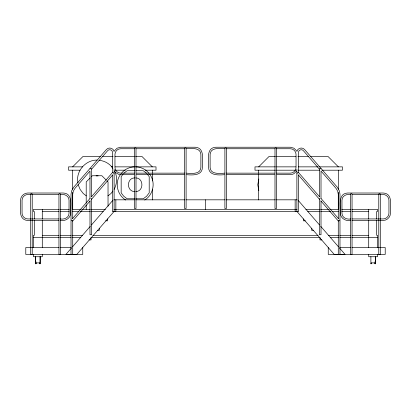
<?xml version="1.0" encoding="UTF-8"?>
<svg xmlns="http://www.w3.org/2000/svg" width="411" height="411" viewBox="0 0 411 411"><rect width="100%" height="100%" fill="white"/><g stroke="black" fill="none" stroke-linecap="round" stroke-linejoin="round"><path stroke-width="0.62" d="M35.957 263.77L36.153 262.906L39.579 262.906L39.769 263.77M36.214 262.906L36.024 263.77L35.557 263.77L35.557 256.68M371.231 263.77L371.421 262.906L374.847 262.906L375.043 263.77M371.482 262.906L371.292 263.77L370.825 263.77M296.876 151.51C297.482 148.052 302.357 146.768 304.577 149.496L337.323 187.246L339.501 191.177L339.984 194.362L339.984 254.147M114.094 189.466C117.135 183.84 117.597 176.781 114.582 171.048M258.832 178.99L257.769 184.755L258.832 190.514M114.417 150.847L117.068 148.196L120.639 147.23L195.204 147.23C205.557 147.79 201.852 161.066 202.392 167.477C202.191 175.908 192.112 175.137 186.281 174.66M120.629 174.326C114.417 182.227 117.068 194.968 125.694 200.023M121.348 173.391C124.415 169.291 129.537 167.01 134.597 166.779M122.997 174.259L121.163 176.658L121.163 192.846L123.732 196.201L127.086 198.775L134.561 198.775M112.922 190.987L110.975 193.524L107.934 195.862M296.583 171.048L293.932 173.699L292.185 174.423L276.341 174.66M91.684 169.08L107.646 150.678C108.977 148.977 111.998 149.666 112.424 151.793L112.424 172.512M72.572 218.549L90.143 198.292M91.396 196.848L112.732 172.255L114.017 173.365M90.173 200.856L72.603 221.108L71.401 220.07M91.427 199.407L112.763 174.814M71.396 248.105L65.95 254.378L76.826 254.378L113.909 211.634M72.649 246.657L90.24 226.379M91.499 224.935L112.855 200.311M72.598 166.861L82.955 156.509L100.279 156.509M90.158 177.948L86.207 181.893L86.207 203.209M91.473 176.627L92.352 175.749L101.887 175.749L106.274 180.141M258.658 166.861L269.01 156.509L275.427 156.509M296.983 173.365L298.268 172.255L319.604 196.848M339.599 220.07L338.397 221.108L320.827 200.856M123.732 173.303L127.086 170.729L134.561 170.729M144.677 200.023C153.298 194.968 155.949 182.227 149.738 174.326M97.119 160.069C85.545 159.884 75.506 171.402 77.936 182.838M96.107 175.882L98.131 175.882M134.587 177.901C126.424 178.102 126.424 191.403 134.587 191.603M135.779 191.603C143.942 191.403 143.942 178.102 135.779 177.901M134.597 147.986L135.907 147.986M184.698 147.986L186.003 147.986M224.997 147.986L226.302 147.986M275.093 147.986L276.403 147.986M134.839 148.741L120.736 148.741C117.638 148.71 114.926 151.418 114.962 154.515L114.962 167.375C114.926 170.478 117.638 173.185 120.736 173.149L134.839 173.149M136.123 148.741L184.847 148.741M186.132 148.741C191.007 148.453 200.614 147.107 200.881 154.515L200.881 167.375C200.614 174.783 191.007 173.437 186.132 173.149M224.868 148.741C219.993 148.453 210.386 147.107 210.119 154.515L210.119 167.375C210.386 174.783 219.993 173.437 224.868 173.149M226.153 148.741L274.877 148.741M276.161 148.741L290.264 148.741C293.362 148.71 296.074 151.418 296.038 154.515L296.038 167.375C296.074 170.478 293.362 173.185 290.264 173.149L276.161 173.149M102.205 156.509L113.112 156.509M115.039 156.509L134.289 156.509M135.573 156.509L141.99 156.509L152.342 166.861M276.711 156.509L295.961 156.509M297.888 156.509L308.795 156.509M310.721 156.509L328.045 156.509L338.402 166.861M82.606 166.861L68.56 166.861L68.56 170.2L80.053 170.2M111.324 166.861L112.604 166.861M115.157 166.861L134.305 166.861M135.584 166.861L156.01 166.861L156.01 170.2L145.155 170.2M275.416 166.861L254.99 166.861L254.99 170.2L275.416 170.2M276.695 166.861L295.843 166.861M298.396 166.861L318.186 166.861M319.46 166.861L342.44 166.861L342.44 170.2L322.013 170.2M89.983 168.762L91.684 168.762L91.684 196.494M321.017 168.762L319.316 168.762L319.316 196.494M115.157 170.2L125.37 170.2M276.695 170.2L295.843 170.2M298.396 170.2L319.46 170.2M135.805 170.729L143.28 170.729L146.635 173.303M136.123 173.149L184.847 173.149M226.153 173.149L274.877 173.149M134.659 174.66L118.815 174.423L115.568 172.548L114.417 171.048M135.933 174.66L185.007 174.66M224.719 174.66C218.888 175.137 208.809 175.908 208.608 167.477C209.148 161.066 205.443 147.79 215.796 147.23L290.361 147.23L293.932 148.196L296.583 150.847M225.993 174.66L275.067 174.66M30.81 193.771L32.12 193.771M59.045 193.771L60.355 193.771M350.645 193.771L351.955 193.771M378.88 193.771L380.19 193.771M58.83 194.526L27.835 194.526C24.737 194.495 22.024 197.203 22.06 200.301L22.06 213.165C22.024 216.263 24.737 218.971 27.835 218.935L58.83 218.935M60.098 194.526C64.024 193.679 69.12 195.698 69.033 200.301L69.033 213.165C69.12 217.768 64.024 219.787 60.098 218.935M350.902 194.526C346.976 193.679 341.88 195.698 341.967 200.301L341.967 213.165C341.88 217.768 346.976 219.787 350.902 218.935M352.17 194.526L383.165 194.526C386.263 194.495 388.976 197.203 388.94 200.301L388.94 213.165C388.976 216.263 386.263 218.971 383.165 218.935L352.17 218.935M135.805 198.775L143.28 198.775L146.635 196.201L149.208 192.846L149.208 176.658L147.369 174.259M113.909 199.828L134.402 199.828M135.687 199.828L185.001 199.828M186.286 199.828L224.714 199.828M225.993 199.828L275.298 199.828M276.582 199.828L297.091 199.828M59.225 209.399L33.44 209.399L33.44 211.47L34.308 211.47L34.308 219.017M60.242 209.399L69.223 209.399M72.29 209.399L81.409 209.399M82.56 209.399L90.384 209.399M91.34 209.399L105.463 209.399M113.909 209.399L297.091 209.399M305.866 209.399L319.332 209.399M320.539 209.399L328.831 209.399M329.591 209.399L338.572 209.399M341.777 209.399L351.045 209.399M352.037 209.399L377.56 209.399L377.56 211.47L376.692 211.47L376.692 219.017M113.929 211.285L115.851 211.285L115.851 199.828M297.071 211.285L295.149 211.285L295.149 199.828M42.287 211.47L58.963 211.47M60.242 211.47L69.223 211.47M72.428 211.47L78.84 211.47M80.124 211.47L90.384 211.47M91.668 211.47L103.212 211.47M113.472 211.47L297.528 211.47M307.788 211.47L319.332 211.47M320.616 211.47L330.876 211.47M332.16 211.47L338.572 211.47M341.777 211.47L350.758 211.47M352.037 211.47L368.713 211.47M113.698 211.634L112.424 211.634L112.424 175.076M297.302 211.634L298.576 211.634L298.576 175.076M58.907 220.45L27.737 220.45C17.385 219.89 21.084 206.61 20.55 200.203C20.54 196.366 23.9 193.006 27.737 193.016L63.356 193.016C73.708 193.576 70.009 206.851 70.543 213.263C70.61 218.575 64.902 221.426 60.176 220.45M350.824 220.45C346.098 221.426 340.39 218.575 340.457 213.263C340.991 206.851 337.292 193.576 347.644 193.016L383.263 193.016C393.615 193.576 389.916 206.851 390.45 213.263C390.46 217.1 387.1 220.455 383.263 220.45L352.093 220.45M105.653 220.825L107.574 220.825L107.574 218.935M305.347 220.825L303.426 220.825L303.426 218.935M97.381 230.365L99.298 230.365L99.298 228.475M313.619 230.365L311.702 230.365L311.702 228.475M42.287 235.364L58.963 235.364M60.242 235.364L71.149 235.364M72.428 235.364L82.688 235.364M92.953 235.364L318.047 235.364M328.312 235.364L338.572 235.364M339.851 235.364L350.758 235.364M352.037 235.364L368.713 235.364M33.44 237.44L59.225 237.44M60.242 237.44L71.149 237.44M72.29 237.44L80.767 237.44M90.908 237.44L320.092 237.44M330.233 237.44L338.71 237.44M339.851 237.44L351.045 237.44M352.037 237.44L377.56 237.44M89.105 239.901L91.026 239.901L91.026 238.015M321.895 239.901L319.974 239.901L319.974 238.015M59.066 247.55L25.785 247.55L25.785 254.44L82.75 254.44L82.75 247.55M60.35 247.55L71.226 247.55M339.774 247.55L350.65 247.55M351.934 247.55L385.215 247.55L385.215 254.44L328.25 254.44L328.25 247.55M35.557 262.043L36.24 262.043M374.76 262.043L375.443 262.043M99.02 160.321C104.533 160.696 109.84 163.758 112.922 168.346M135.769 166.779C140.829 167.01 145.951 169.291 149.023 173.391M86.305 195.862L83.258 193.524L80.145 189.466L78.188 184.739M107.153 181.02L108.031 181.893L108.031 206.199M319.316 169.08L303.354 150.678C302.023 148.977 299.002 149.666 298.576 151.793L298.576 172.512M320.857 198.292L338.428 218.549M298.237 174.814L319.573 199.407M298.145 200.311L319.501 224.935M320.76 226.379L338.351 246.657M339.604 248.105L345.05 254.378L334.174 254.378L297.091 211.634M114.124 151.51C113.518 148.052 108.643 146.768 106.423 149.496L73.677 187.246L71.499 191.177L71.016 194.362L71.016 254.147M374.786 262.906L374.976 263.77L375.443 263.77L375.443 256.68M39.518 262.906L39.708 263.77L40.175 263.77L40.175 256.68M380.288 194.408L380.288 254.301L378.778 254.301L378.778 194.408M377.56 247.396L377.56 235.364L376.692 235.364L376.692 220.275M377.56 254.245L377.56 256.736L368.713 256.736L368.713 254.245M375.382 256.68L375.382 263.77M370.886 256.68L370.886 263.77M368.713 209.399L368.713 219.017M368.713 220.229L368.713 247.396M352.052 194.408L352.052 254.301L350.542 254.301L350.542 194.408M338.402 170.2L338.402 189.168M338.402 192.327L338.402 209.399M338.284 218.647L338.284 194.388L337.703 191.161L336.023 188.341L321.017 171.043L321.017 198.431M338.284 220.558L338.284 254.147M321.017 200.979L321.017 234.743L319.316 234.743L319.316 198.405M296.876 169.301L296.876 211.634M276.505 148.623L276.505 173.473M276.505 174.747L276.505 208.516L274.99 208.516L274.99 174.747M274.99 148.623L274.99 173.473M258.658 170.2L258.658 173.36M258.658 174.624L258.658 199.916M226.404 148.623L226.404 173.473M226.404 174.747L226.404 208.516L224.894 208.516L224.894 174.747M224.894 148.623L224.894 173.473M205.5 199.828L205.5 209.399M186.106 148.623L186.106 173.473M186.106 174.747L186.106 208.516L184.596 208.516L184.596 174.747M184.596 148.623L184.596 173.473M152.342 170.2L152.342 173.36M152.342 174.624L152.342 180.948M152.342 189.168L152.342 199.916M136.01 148.623L136.01 173.473M136.01 174.747L136.01 208.516L134.495 208.516L134.495 174.747M134.495 148.623L134.495 173.473M114.124 169.301L114.124 211.634M91.684 198.405L91.684 234.743L89.983 234.743L89.983 200.979M89.983 198.431L89.983 171.043L74.977 188.341L73.297 191.161L72.716 194.388L72.716 218.647M86.207 204.919L86.207 209.399M72.716 220.558L72.716 254.147M72.598 170.2L72.598 189.168M72.598 192.327L72.598 209.399M60.458 194.408L60.458 254.301L58.948 254.301L58.948 194.408M42.287 209.399L42.287 219.017M42.287 220.229L42.287 247.396M42.287 254.245L42.287 256.736L33.44 256.736L33.44 254.245M40.114 256.68L40.114 263.77M35.618 256.68L35.618 263.77M34.308 220.275L34.308 235.364L33.44 235.364L33.44 247.396M32.222 194.408L32.222 254.301L30.712 254.301L30.712 194.408"/></g></svg>
